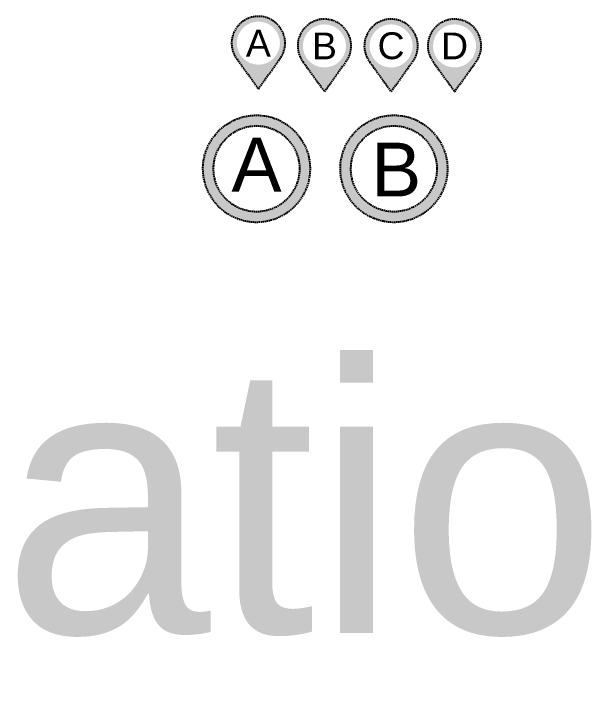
# Model space of a CAD drawing. Header units: millimetres. Extents: x -71336 to -35435, y -26189 to 22712.
# Drawn here: x -68647 to -67568, y -3209 to -1907 of the extents above; entities that cross this region are included whole.
import ezdxf
from ezdxf.enums import TextEntityAlignment as Align

# ---------------------------------------------------------------- set-up
doc = ezdxf.new("R2010")
doc.units = ezdxf.units.MM
doc.linetypes.add('DASHED', pattern=[0.75, 0.5, -0.25])
doc.layers.add('SC - Annotation', color=7, linetype='DASHED')
doc.layers.add('SC - Revision Cloud', color=3, linetype='Continuous')
doc.styles.add('PDF Arial', font='arial.ttf')
doc.styles.add('STYLE1', font='arial.ttf', dxfattribs={"height": 50})

# ---------------------------------------------------------------- blocks, each defined once
blk = doc.blocks.new('ViewIndicator_B')
at = {"layer": 'SC - Annotation', "ltscale": 5}
h = blk.add_hatch(color=256, dxfattribs=at)
h.dxf.hatch_style = 1
h.paths.add_polyline_path([(40.4, -29, 1.980174), (-39.7, -30), (0.2, -85)])
edge = h.paths.add_edge_path(flags=16)
edge.add_ellipse((0, 0), major_axis=(0.2, 40.1), ratio=0.999776, start_angle=0, end_angle=360)
blk.add_lwpolyline([(-39.7, -30), (0.2, -85), (40.4, -29, 1.980174)], format="xyb", close=True, dxfattribs=at)
at = {"layer": 'SC - Annotation', "insert": (0, 0), "char_height": 49.85, "attachment_point": 5, "style": 'PDF Arial'}
blk.add_mtext('B    ', dxfattribs=at)
blk = doc.blocks.new('ViewIndicator_C')
at = {"layer": 'SC - Annotation', "ltscale": 5}
h = blk.add_hatch(color=256, dxfattribs=at)
h.dxf.hatch_style = 1
h.paths.add_polyline_path([(40.4, -29, 1.980174), (-39.7, -30), (0.2, -85)])
edge = h.paths.add_edge_path(flags=16)
edge.add_ellipse((0, 0), major_axis=(0.2, 40.1), ratio=0.999776, start_angle=0, end_angle=360)
blk.add_lwpolyline([(-39.7, -30), (0.2, -85), (40.4, -29, 1.980174)], format="xyb", close=True, dxfattribs=at)
at = {"layer": 'SC - Annotation', "insert": (0, 0), "char_height": 49.85, "attachment_point": 5, "style": 'PDF Arial'}
blk.add_mtext('C    ', dxfattribs=at)
blk = doc.blocks.new('ViewIndicator_D')
at = {"layer": 'SC - Annotation', "ltscale": 5}
h = blk.add_hatch(color=256, dxfattribs=at)
h.dxf.hatch_style = 1
h.paths.add_polyline_path([(40.4, -29, 1.980174), (-39.7, -30), (0.2, -85)])
edge = h.paths.add_edge_path(flags=16)
edge.add_ellipse((0, 0), major_axis=(0.2, 40.1), ratio=0.999776, start_angle=0, end_angle=360)
blk.add_lwpolyline([(-39.7, -30), (0.2, -85), (40.4, -29, 1.980174)], format="xyb", close=True, dxfattribs=at)
at = {"layer": 'SC - Annotation', "insert": (0, 0), "char_height": 49.85, "attachment_point": 5, "style": 'PDF Arial'}
blk.add_mtext('D    ', dxfattribs=at)
blk = doc.blocks.new('ViewIndicator_A')
at = {"layer": 'SC - Annotation', "ltscale": 5}
h = blk.add_hatch(color=256, dxfattribs=at)
h.dxf.hatch_style = 1
h.paths.add_polyline_path([(40.4, -29, 1.980174), (-39.7, -30), (0.2, -85)])
edge = h.paths.add_edge_path(flags=16)
edge.add_ellipse((0, 0), major_axis=(0.2, 40.1), ratio=0.999776, start_angle=0, end_angle=360)
blk.add_lwpolyline([(-39.7, -30), (0.2, -85), (40.4, -29, 1.980174)], format="xyb", close=True, dxfattribs=at)
at = {"layer": 'SC - Annotation', "insert": (0, 0), "char_height": 49.85, "attachment_point": 5, "style": 'PDF Arial'}
blk.add_mtext('A    ', dxfattribs=at)
blk = doc.blocks.new('View_ID_A')
at = {"layer": 'SC - Annotation', "ltscale": 5}
h = blk.add_hatch(color=256, dxfattribs=at)
h.dxf.hatch_style = 1
h.paths.add_polyline_path([(-99.6, 0, 1), (99.6, 0, 1)])
h.paths.add_polyline_path([(79.9, 0, -1), (-79.9, 0, -1)], flags=16)
for radius in [99.6, 79.9]:
    blk.add_circle((0, 0), radius, dxfattribs=at)
at = {"layer": 'SC - Annotation', "color": 7, "insert": (0, 7.6), "char_height": 100, "attachment_point": 5, "style": 'PDF Arial'}
blk.add_mtext('A', dxfattribs=at)
blk = doc.blocks.new('View_ID_B')
at = {"layer": 'SC - Annotation', "ltscale": 5}
h = blk.add_hatch(color=256, dxfattribs=at)
h.dxf.hatch_style = 1
h.paths.add_polyline_path([(-99.6, 0, 1), (99.6, 0, 1)])
h.paths.add_polyline_path([(79.9, 0, -1), (-79.9, 0, -1)], flags=16)
for radius in [99.6, 79.9]:
    blk.add_circle((0, 0), radius, dxfattribs=at)
at = {"layer": 'SC - Annotation', "color": 7, "insert": (4.4, -1.4), "char_height": 100, "attachment_point": 5, "style": 'PDF Arial'}
blk.add_mtext('B', dxfattribs=at)

msp = doc.modelspace()

# ---------------------------------------------------------------- block references
at = {"layer": 'SC - Annotation'}
for name, p in [('View_ID_A', (-68195.883, -2194.855)), ('View_ID_B', (-67940.331, -2194.855))]:
    msp.add_blockref(name, p, dxfattribs=at)
at = {"layer": 'SC - Revision Cloud'}
for name, p in [('ViewIndicator_A', (-68192.455, -1961.198)), ('ViewIndicator_B', (-68069.543, -1966.374)), ('ViewIndicator_C', (-67945.569, -1966.374)), ('ViewIndicator_D', (-67827.487, -1966.374))]:
    msp.add_blockref(name, p, dxfattribs=at)

# ---------------------------------------------------------------- texts
at = {"layer": 'SC - Annotation', "style": 'STYLE1'}
msp.add_text('Annotation (Notes)', height=500, dxfattribs=at).set_placement((-70494.871, -2808.29), align=Align.MIDDLE_LEFT)

doc.saveas('drawing.dxf')
